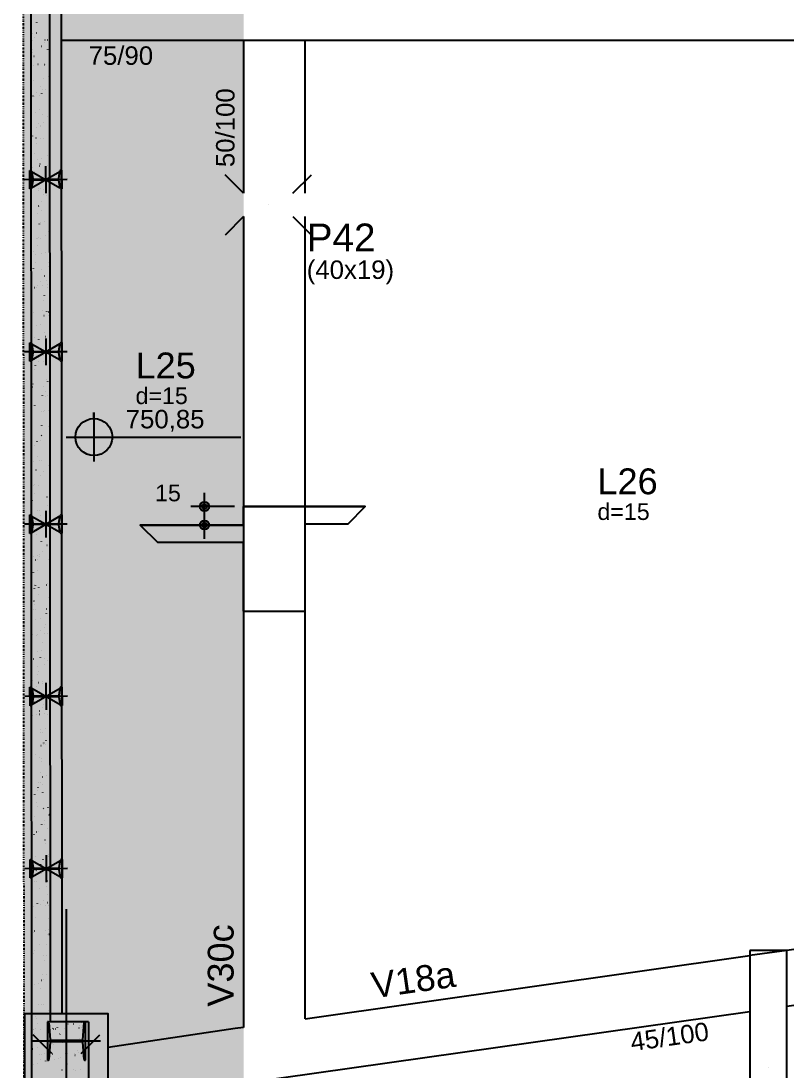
# Model space of a CAD drawing. Header units: millimetres. Extents: x 2609 to 8562, y 1432 to 7136.
# Drawn here: x 3758 to 4381, y 3515 to 4369 of the extents above; entities that cross this region are included whole.
import ezdxf

# ---------------------------------------------------------------- set-up
doc = ezdxf.new("R2010")
doc.units = ezdxf.units.MM
doc.linetypes.add('ESTILO_TQS_0003', pattern=[1.5, 0.5, -0.4, 0.1, -0.5])
for name, color, linetype in [('1', 4, 'Continuous'), ('10', 13, 'Continuous'), ('11', 22, 'Continuous'), ('12', 3, 'Continuous'), ('13', 76, 'Continuous'), ('133', 176, 'Continuous'), ('18', 9, 'Continuous'), ('19', 5, 'Continuous'), ('24', 5, 'ESTILO_TQS_0003'), ('242', 3, 'Continuous'), ('26', 1, 'Continuous'), ('27', 10, 'Continuous'), ('3', 2, 'Continuous'), ('30', 15, 'Continuous'), ('32', 4, 'Continuous'), ('4', 1, 'Continuous'), ('49', 20, 'Continuous'), ('51', 6, 'Continuous'), ('6', 6, 'Continuous'), ('8', 5, 'Continuous'), ('9', 3, 'Continuous')]:
    doc.layers.add(name, color=color, linetype=linetype)
doc.styles.get("Standard").update_dxf_attribs({"font": 'arial.ttf'})

# ---------------------------------------------------------------- blocks, each defined once
blk = doc.blocks.new('_H9EFD498501-009')
for p, q in [((195.736691, 1836.373503), (195.782348, 1836.433004)), ((219.968651, 1836.327518), (220.014308, 1836.387019)), ((224.815845, 1836.551059), (224.889067, 1836.567292)), ((229.749384, 1835.159229), (229.759174, 1835.233588)), ((191.437375, 1831.596335), (191.437375, 1831.596335)), ((191.437375, 1831.596335), (191.437375, 1831.596335)), ((191.437375, 1830.770525), (191.437375, 1830.770525)), ((191.437375, 1830.770525), (191.437375, 1830.770525)), ((191.437375, 1830.770525), (191.437375, 1830.770525)), ((191.437375, 1829.15123), (191.437375, 1829.15123)), ((191.437375, 1829.15123), (191.437375, 1829.15123)), ((191.437375, 1829.15123), (191.437375, 1829.15123)), ((191.992808, 1831.49438), (192.038465, 1831.553881)), ((193.348592, 1828.785962), (193.358381, 1828.86032)), ((198.176792, 1831.890585), (198.251721, 1831.893856)), ((205.491979, 1830.984743), (205.501768, 1831.059101)), ((207.974739, 1832.817476), (208.047961, 1832.833709)), ((208.292155, 1832.332231), (208.367084, 1832.335502)), ((210.165371, 1832.414017), (210.240299, 1832.417289)), ((211.635849, 1833.629124), (211.709071, 1833.645357)), ((213.713627, 1828.175812), (213.759284, 1828.235313)), ((217.532576, 1832.402761), (217.542366, 1832.477119)), ((219.006947, 1832.800049), (219.081876, 1832.80332)), ((229.122311, 1833.241695), (229.197239, 1833.244966)), ((230.995526, 1833.323481), (231.070455, 1833.326753)), ((203.901191, 1818.901509), (203.91098, 1818.975867)), ((207.572746, 1820.17286), (207.618403, 1820.232362)), ((208.330625, 1820.005816), (208.403848, 1820.022049)), ((209.969744, 1823.296689), (210.015401, 1823.35619)), ((216.044578, 1821.100289), (216.054367, 1821.174648)), ((225.537842, 1823.820564), (225.611065, 1823.836797)), ((228.085175, 1822.518307), (228.094965, 1822.592666)), ((229.198953, 1824.632213), (229.272175, 1824.648446)), ((231.690563, 1819.978121), (231.73622, 1820.037623)), ((191.437375, 1816.260673), (191.437375, 1816.260673)), ((191.437375, 1816.260673), (191.437375, 1816.260673)), ((191.437375, 1816.260673), (191.437375, 1816.260673)), ((191.437375, 1814.268831), (191.437375, 1814.268831)), ((191.437375, 1811.492201), (191.437375, 1811.492201)), ((191.437375, 1811.492201), (191.437375, 1811.492201)), ((191.437375, 1811.492201), (191.437375, 1811.492201)), ((191.489519, 1816.272233), (191.562741, 1816.288466)), ((191.684383, 1816.14504), (191.694173, 1816.219398)), ((195.150629, 1817.083881), (195.223851, 1817.100114)), ((197.004339, 1811.735259), (197.079268, 1811.738531)), ((198.877554, 1811.817046), (198.952483, 1811.820317)), ((201.317722, 1812.021155), (201.363379, 1812.080656)), ((207.719131, 1812.203077), (207.79406, 1812.206349)), ((214.45379, 1809.017055), (214.463579, 1809.091413)), ((217.834494, 1812.644724), (217.909423, 1812.647995)), ((219.70771, 1812.72651), (219.782638, 1812.729781)), ((225.549682, 1811.97517), (225.595339, 1812.034671)), ((225.893729, 1811.008905), (225.966951, 1811.025138)), ((226.597177, 1811.215836), (226.606966, 1811.290194)), ((227.94668, 1815.098998), (227.992337, 1815.1585)), ((228.549287, 1813.112542), (228.624215, 1813.115813)), ((191.437375, 1803.370115), (191.437375, 1803.370115)), ((191.437375, 1803.370115), (191.437375, 1803.370115)), ((191.845406, 1803.460573), (191.918628, 1803.476806)), ((195.176841, 1804.018203), (195.222499, 1804.077704)), ((197.57384, 1807.142032), (197.619497, 1807.201533)), ((202.236982, 1806.260587), (202.246771, 1806.334945)), ((209.052623, 1807.275321), (209.125845, 1807.291554)), ((212.713733, 1808.08697), (212.786955, 1808.103203)), ((219.294658, 1803.823464), (219.340315, 1803.882966)), ((191.437375, 1799.144836), (191.437375, 1799.144836)), ((191.437375, 1799.144836), (191.437375, 1799.144836)), ((215.550775, 1798.944341), (215.596433, 1799.003842)), ((225.006389, 1799.132602), (225.016178, 1799.20696)), ((226.615727, 1798.27841), (226.688949, 1798.294643)), ((230.276837, 1799.090059), (230.350059, 1799.106292))]:
    blk.add_line(p, q)
blk = doc.blocks.new('_H9EFD498501-010')
for p, q in [((190.106798, 2651.304413), (190.106798, 2651.304413)), ((190.106798, 2651.304413), (190.106798, 2651.304413)), ((194.8259, 2650.36183), (194.83569, 2650.436188)), ((190.123581, 2640.965104), (190.123581, 2640.965104)), ((190.123581, 2640.965104), (190.123581, 2640.965104)), ((190.123581, 2640.965104), (190.123581, 2640.965104)), ((191.04555, 2641.169499), (191.118772, 2641.185732)), ((193.235112, 2638.278596), (193.244902, 2638.352954)), ((194.70666, 2641.981148), (194.779882, 2641.997381)), ((190.13212, 2635.704734), (190.13212, 2635.704734)), ((190.13212, 2635.704734), (190.13212, 2635.704734)), ((191.401436, 2628.35784), (191.474658, 2628.374073)), ((191.426022, 2635.761227), (191.50095, 2635.764498)), ((198.820882, 2631.035139), (198.866539, 2631.09464)), ((201.21788, 2634.158968), (201.263537, 2634.218469)), ((201.541385, 2636.202873), (201.616314, 2636.206145)), ((203.4146, 2636.284659), (203.489529, 2636.287931)), ((203.787711, 2628.394142), (203.797501, 2628.468501)), ((190.144498, 2628.079183), (190.144498, 2628.079183)), ((190.144498, 2628.079183), (190.144498, 2628.079183)), ((191.570903, 2625.637674), (191.580693, 2625.712032)), ((192.565858, 2622.883433), (192.611515, 2622.942935)), ((190.158025, 2619.745484), (190.158025, 2619.745484)), ((190.164751, 2615.602024), (190.164751, 2615.602024)), ((190.164751, 2615.602024), (190.164751, 2615.602024)), ((190.164751, 2615.602024), (190.164751, 2615.602024)), ((190.165415, 2615.193262), (190.165415, 2615.193262)), ((190.165415, 2615.193262), (190.165415, 2615.193262)), ((190.165415, 2615.193262), (190.165415, 2615.193262)), ((190.165785, 2614.964744), (190.165785, 2614.964744)), ((190.253569, 2615.605902), (190.328497, 2615.609173)), ((192.123434, 2615.627345), (192.196656, 2615.643578)), ((192.126784, 2615.687688), (192.201713, 2615.69096)), ((195.784544, 2616.438993), (195.857766, 2616.455226)), ((200.968361, 2616.07372), (201.04329, 2616.076991)), ((202.123502, 2615.75322), (202.133292, 2615.827579)), ((192.47932, 2602.815685), (192.552542, 2602.831918)), ((200.635504, 2604.450749), (200.645293, 2604.525107)), ((204.401913, 2606.682791), (204.44757, 2606.742292)), ((190.186331, 2602.307342), (190.186331, 2602.307342)), ((190.186331, 2602.307342), (190.186331, 2602.307342)), ((190.197382, 2595.499314), (190.197382, 2595.499314)), ((190.197382, 2595.499314), (190.197382, 2595.499314)), ((190.197382, 2595.499314), (190.197382, 2595.499314)), ((198.14689, 2598.531085), (198.192547, 2598.590587)), ((199.795908, 2595.918395), (199.870837, 2595.921666)), ((201.669123, 2596.000181), (201.744052, 2596.003452)), ((190.207248, 2589.421421), (190.207248, 2589.421421)), ((190.207248, 2589.421421), (190.207248, 2589.421421)), ((190.207248, 2589.421421), (190.207248, 2589.421421)), ((190.209253, 2588.186555), (190.209253, 2588.186555)), ((190.209253, 2588.186555), (190.209253, 2588.186555)), ((192.006009, 2590.528133), (192.051666, 2590.587635)), ((193.201318, 2590.085191), (193.27454, 2590.101424)), ((194.403007, 2593.651962), (194.448664, 2593.711464)), ((196.862428, 2590.896839), (196.93565, 2590.913072)), ((199.044716, 2592.367515), (199.054505, 2592.441873)), ((193.557204, 2577.273531), (193.630427, 2577.289764)), ((197.380507, 2579.726593), (197.390296, 2579.800951)), ((190.228165, 2576.535501), (190.228165, 2576.535501)), ((190.228165, 2576.535501), (190.228165, 2576.535501)), ((190.230014, 2575.396604), (190.230014, 2575.396604)), ((190.381307, 2575.40321), (190.456236, 2575.406481)), ((199.222884, 2575.789241), (199.297813, 2575.792513)), ((199.984038, 2569.299614), (200.029695, 2569.359116)), ((203.727921, 2574.178737), (203.773578, 2574.238239)), ((190.249082, 2563.64958), (190.249082, 2563.64958)), ((190.249082, 2563.64958), (190.249082, 2563.64958)), ((190.249082, 2563.64958), (190.249082, 2563.64958)), ((194.279202, 2564.543036), (194.352424, 2564.559269)), ((195.892508, 2568.424121), (195.902298, 2568.49848)), ((197.58704, 2566.175785), (197.632697, 2566.235287)), ((197.940312, 2565.354685), (198.013534, 2565.370918)), ((190.26048, 2556.627627), (190.26048, 2556.627627)), ((190.262645, 2555.293894), (190.262645, 2555.293894)), ((190.262645, 2555.293894), (190.262645, 2555.293894)), ((190.262645, 2555.293894), (190.262645, 2555.293894)), ((191.332016, 2558.02408), (191.377673, 2558.083581)), ((194.30172, 2556.340887), (194.31151, 2556.415245)), ((194.635089, 2551.731377), (194.708311, 2551.74761)), ((198.050431, 2555.633916), (198.12536, 2555.637187)), ((199.923646, 2555.715702), (199.998575, 2555.718974)), ((190.269999, 2550.76366), (190.269999, 2550.76366)), ((190.269999, 2550.76366), (190.269999, 2550.76366)), ((192.637511, 2543.699965), (192.647301, 2543.774323)), ((190.290916, 2537.877739), (190.290916, 2537.877739)), ((190.290916, 2537.877739), (190.290916, 2537.877739)), ((190.290916, 2537.877739), (190.290916, 2537.877739)), ((190.295277, 2535.191184), (190.295277, 2535.191184)), ((190.295277, 2535.191184), (190.295277, 2535.191184)), ((195.357086, 2539.000882), (195.430308, 2539.017115)), ((197.477407, 2535.504763), (197.552336, 2535.508034)), ((199.018196, 2539.812531), (199.091418, 2539.828764)), ((203.168071, 2541.823437), (203.213728, 2541.882939)), ((190.31016, 2526.02198), (190.31016, 2526.02198)), ((190.31016, 2526.02198), (190.31016, 2526.02198)), ((190.31016, 2526.02198), (190.31016, 2526.02198)), ((191.149513, 2532.397494), (191.159302, 2532.471852)), ((193.169165, 2528.792609), (193.214822, 2528.85211)), ((195.712973, 2526.189223), (195.786195, 2526.205456)), ((196.913048, 2533.671732), (196.958705, 2533.731233)), ((203.19011, 2533.815512), (203.1999, 2533.88987)), ((190.311708, 2525.068698), (190.311708, 2525.068698)), ((190.311708, 2525.068698), (190.311708, 2525.068698)), ((190.311833, 2524.991819), (190.311833, 2524.991819)), ((190.311833, 2524.991819), (190.311833, 2524.991819)), ((190.772167, 2525.66878), (190.817824, 2525.728282)), ((201.702111, 2522.51304), (201.711901, 2522.587399)), ((190.327908, 2515.088474), (190.327908, 2515.088474)), ((190.327908, 2515.088474), (190.327908, 2515.088474)), ((190.327908, 2515.088474), (190.327908, 2515.088474)), ((190.332749, 2512.105898), (190.332749, 2512.105898)), ((190.332749, 2512.105898), (190.332749, 2512.105898)), ((190.332749, 2512.105898), (190.332749, 2512.105898)), ((196.304954, 2515.349437), (196.379883, 2515.352709)), ((196.43497, 2513.458728), (196.508193, 2513.474961)), ((198.178169, 2515.431224), (198.253098, 2515.434495)), ((200.09608, 2514.270377), (200.169303, 2514.28661)), ((200.111324, 2510.429806), (200.121113, 2510.504164)), ((202.494079, 2509.319384), (202.539736, 2509.378885)), ((196.353198, 2501.316432), (196.398855, 2501.375934)), ((196.790857, 2500.647069), (196.864079, 2500.663301)), ((198.750196, 2504.440261), (198.795853, 2504.499762)), ((190.353666, 2499.219978), (190.353666, 2499.219978)), ((190.353666, 2499.219978), (190.353666, 2499.219978)), ((190.360539, 2494.985764), (190.360539, 2494.985764)), ((190.360539, 2494.985764), (190.360539, 2494.985764)), ((190.362935, 2493.50977), (190.362935, 2493.50977)), ((190.362935, 2493.50977), (190.362935, 2493.50977)), ((195.73193, 2495.220284), (195.806858, 2495.223555)), ((198.447115, 2497.788884), (198.456904, 2497.863242)), ((190.374583, 2486.334057), (190.374583, 2486.334057)), ((190.374583, 2486.334057), (190.374583, 2486.334057)), ((190.374583, 2486.334057), (190.374583, 2486.334057)), ((196.959116, 2486.486413), (196.968905, 2486.560771)), ((197.512854, 2487.916574), (197.586077, 2487.932807)), ((201.173964, 2488.728222), (201.247187, 2488.744455)), ((190.393171, 2474.883054), (190.393171, 2474.883054)), ((190.393171, 2474.883054), (190.393171, 2474.883054)), ((190.393171, 2474.883054), (190.393171, 2474.883054)), ((194.559477, 2475.064959), (194.634405, 2475.06823)), ((196.432692, 2475.146745), (196.507621, 2475.150017)), ((197.868741, 2475.104914), (197.941963, 2475.121147)), ((201.934229, 2476.964084), (201.979887, 2477.023586)), ((204.331228, 2480.087913), (204.376885, 2480.147414)), ((190.3955, 2473.448137), (190.3955, 2473.448137)), ((190.3955, 2473.448137), (190.3955, 2473.448137)), ((195.368328, 2474.403178), (195.378117, 2474.477537)), ((195.679206, 2468.812379), (195.724863, 2468.87188)), ((190.414163, 2461.950841), (190.414163, 2461.950841)), ((190.414163, 2461.950841), (190.414163, 2461.950841)), ((190.414163, 2461.950841), (190.414163, 2461.950841)), ((190.416417, 2460.562216), (190.416417, 2460.562216)), ((190.416417, 2460.562216), (190.416417, 2460.562216)), ((190.416417, 2460.562216), (190.416417, 2460.562216)), ((191.935323, 2463.933256), (191.98098, 2463.992757)), ((193.704119, 2461.762256), (193.713909, 2461.836615)), ((198.590739, 2462.37442), (198.663961, 2462.390653)), ((202.251849, 2463.186068), (202.325071, 2463.202301)), ((190.425802, 2454.780344), (190.425802, 2454.780344)), ((190.425802, 2454.780344), (190.425802, 2454.780344)), ((192.21612, 2450.459785), (192.22591, 2450.534143)), ((193.986453, 2454.935805), (194.061381, 2454.939077)), ((198.946625, 2449.56276), (199.019847, 2449.578993)), ((204.101816, 2455.377452), (204.176745, 2455.380723)), ((204.256718, 2451.877803), (204.266507, 2451.952161)), ((190.437334, 2447.676296), (190.437334, 2447.676296)), ((190.437334, 2447.676296), (190.437334, 2447.676296)), ((201.260237, 2444.460031), (201.305894, 2444.519532)), ((202.768719, 2440.575331), (202.778509, 2440.64969)), ((190.454535, 2437.079217), (190.454535, 2437.079217)), ((190.454535, 2437.079217), (190.454535, 2437.079217)), ((190.458251, 2434.790375), (190.458251, 2434.790375)), ((190.458251, 2434.790375), (190.458251, 2434.790375)), ((190.458251, 2434.790375), (190.458251, 2434.790375)), ((190.458434, 2434.677634), (190.458434, 2434.677634)), ((190.458434, 2434.677634), (190.458434, 2434.677634)), ((190.458434, 2434.677634), (190.458434, 2434.677634)), ((190.625332, 2438.376551), (190.635122, 2438.450909)), ((192.814, 2434.78048), (192.888928, 2434.783752)), ((194.687215, 2434.862267), (194.762144, 2434.865538)), ((195.119356, 2436.457079), (195.165013, 2436.51658)), ((197.516354, 2439.580908), (197.562011, 2439.640409)), ((199.668623, 2436.832265), (199.741845, 2436.848498)), ((203.329733, 2437.643914), (203.402955, 2437.660147)), ((203.528792, 2435.248298), (203.603721, 2435.25157)), ((190.46539, 2430.391912), (190.46539, 2430.391912)), ((190.46539, 2430.391912), (190.46539, 2430.391912)), ((200.024509, 2424.020606), (200.097732, 2424.036839)), ((201.177931, 2428.492097), (201.187721, 2428.566456)), ((190.479167, 2421.904455), (190.479167, 2421.904455)), ((190.479167, 2421.904455), (190.479167, 2421.904455)), ((199.513722, 2415.851175), (199.523512, 2415.925534)), ((202.356339, 2415.092973), (202.431268, 2415.096245)), ((203.097386, 2415.22856), (203.143043, 2415.288061)), ((204.229554, 2415.17476), (204.304483, 2415.178031)), ((190.491065, 2414.574924), (190.491065, 2414.574924)), ((190.491065, 2414.574924), (190.491065, 2414.574924)), ((190.500084, 2409.018534), (190.500084, 2409.018534)), ((190.500084, 2409.018534), (190.500084, 2409.018534)), ((190.500084, 2409.018534), (190.500084, 2409.018534)), ((192.240976, 2414.651327), (192.315904, 2414.654598)), ((200.700388, 2412.104731), (200.746045, 2412.164232)), ((200.746507, 2411.290111), (200.819729, 2411.306344)), ((204.407617, 2412.10176), (204.480839, 2412.117993)), ((190.516618, 2398.832984), (190.516618, 2398.832984)), ((190.516618, 2398.832984), (190.516618, 2398.832984)), ((190.516618, 2398.832984), (190.516618, 2398.832984)), ((190.701481, 2399.073902), (190.747138, 2399.133404)), ((194.445364, 2403.953025), (194.491021, 2404.012527)), ((198.025724, 2404.548704), (198.035513, 2404.623062)), ((201.102393, 2398.478452), (201.175616, 2398.494685)), ((190.521001, 2396.132613), (190.521001, 2396.132613)), ((190.521001, 2396.132613), (190.521001, 2396.132613)), ((190.523696, 2394.472214), (190.523696, 2394.472214)), ((190.523696, 2394.472214), (190.523696, 2394.472214)), ((190.523696, 2394.472214), (190.523696, 2394.472214)), ((191.068523, 2394.496002), (191.143451, 2394.499273)), ((192.941738, 2394.577788), (193.016667, 2394.58106)), ((196.434936, 2392.46547), (196.444725, 2392.539828)), ((201.783315, 2394.96382), (201.858244, 2394.967091)), ((190.541918, 2383.246693), (190.541918, 2383.246693)), ((190.541918, 2383.246693), (190.541918, 2383.246693)), ((190.541918, 2383.246693), (190.541918, 2383.246693)), ((201.824391, 2385.747957), (201.897613, 2385.76419)), ((190.556328, 2374.369504), (190.570427, 2374.37012)), ((190.556328, 2374.369504), (190.556328, 2374.369504)), ((190.556328, 2374.369504), (190.556328, 2374.369504)), ((194.770727, 2379.824548), (194.780516, 2379.898906)), ((196.282512, 2374.721554), (196.328169, 2374.781056)), ((200.026395, 2379.600677), (200.072052, 2379.660179)), ((200.610862, 2374.808495), (200.685791, 2374.811766)), ((202.180278, 2372.936297), (202.2535, 2372.95253)), ((202.484077, 2374.890281), (202.559006, 2374.893553)), ((190.562835, 2370.360772), (190.562835, 2370.360772)), ((190.562835, 2370.360772), (190.562835, 2370.360772)), ((190.567845, 2367.274055), (190.567845, 2367.274055)), ((190.567845, 2367.274055), (190.567845, 2367.274055)), ((193.282728, 2368.522076), (193.292518, 2368.596435)), ((193.885514, 2371.597725), (193.931171, 2371.657227)), ((190.583752, 2357.474852), (190.583752, 2357.474852)), ((190.583752, 2357.474852), (190.583752, 2357.474852)), ((190.583752, 2357.474852), (190.583752, 2357.474852)), ((191.69194, 2356.438842), (191.70173, 2356.5132)), ((202.902275, 2360.205803), (202.975497, 2360.222036)), ((203.835327, 2358.637623), (203.845117, 2358.711981)), ((190.588959, 2354.266794), (190.588959, 2354.266794)), ((190.59891, 2348.136453), (190.59891, 2348.136453)), ((190.59891, 2348.136453), (190.59891, 2348.136453)), ((191.196261, 2354.29331), (191.27119, 2354.296581)), ((199.466546, 2347.245377), (199.512203, 2347.304879)), ((200.037838, 2354.679341), (200.112767, 2354.682613)), ((201.863544, 2350.369206), (201.909201, 2350.428708)), ((203.258162, 2347.394143), (203.331384, 2347.410376)), ((190.604669, 2344.588931), (190.604669, 2344.588931)), ((190.604669, 2344.588931), (190.604669, 2344.588931)), ((193.211522, 2339.093672), (193.257179, 2339.153173)), ((202.244539, 2346.554388), (202.254329, 2346.628747)), ((190.619073, 2335.715127), (190.619073, 2335.715127)), ((190.621591, 2334.164084), (190.621591, 2334.164084)), ((190.621591, 2334.164084), (190.621591, 2334.164084)), ((190.621591, 2334.164084), (190.621591, 2334.164084)), ((190.625585, 2331.703011), (190.625585, 2331.703011)), ((190.625585, 2331.703011), (190.625585, 2331.703011)), ((190.625585, 2331.703011), (190.625585, 2331.703011)), ((198.865385, 2334.524016), (198.940314, 2334.527288)), ((200.58033, 2333.913467), (200.59012, 2333.987825)), ((200.7386, 2334.605803), (200.813529, 2334.609074)), ((203.980159, 2334.663649), (204.053382, 2334.679882)), ((199.092332, 2322.610995), (199.102121, 2322.685353)), ((204.336046, 2321.851989), (204.409268, 2321.868222)), ((205.047577, 2322.893029), (205.070933, 2322.923468)), ((190.646502, 2318.81709), (190.646502, 2318.81709)), ((190.654222, 2314.061374), (190.654222, 2314.061374)), ((190.654222, 2314.061374), (190.654222, 2314.061374)), ((191.15605, 2318.930054), (191.229272, 2318.946287)), ((198.292361, 2314.394863), (198.36729, 2314.398134)), ((198.792553, 2314.741324), (198.83821, 2314.800825)), ((190.667419, 2305.93117), (190.667419, 2305.93117)), ((190.667419, 2305.93117), (190.667419, 2305.93117)), ((190.667419, 2305.93117), (190.667419, 2305.93117)), ((190.6703, 2304.156198), (190.6703, 2304.156198)), ((190.6703, 2304.156198), (190.6703, 2304.156198)), ((192.651672, 2306.738372), (192.697329, 2306.797874)), ((195.04867, 2309.862201), (195.094328, 2309.921702)), ((197.501544, 2310.527761), (197.511333, 2310.602119)), ((205.058044, 2309.121494), (205.089658, 2309.128503)), ((195.837335, 2297.886839), (195.847124, 2297.961197)), ((190.686853, 2293.958664), (190.686853, 2293.958664)), ((190.686853, 2293.958664), (190.686853, 2293.958664)), ((190.686853, 2293.958664), (190.686853, 2293.958664)), ((190.688336, 2293.045249), (190.688336, 2293.045249)), ((192.233934, 2293.3879), (192.307156, 2293.404133)), ((197.119908, 2294.239538), (197.194837, 2294.242809)), ((198.993123, 2294.321324), (199.068052, 2294.324595)), ((204.373585, 2290.388976), (204.419242, 2290.448477)), ((190.709253, 2280.159329), (190.709253, 2280.159329)), ((190.709253, 2280.159329), (190.709253, 2280.159329)), ((190.709253, 2280.159329), (190.709253, 2280.159329)), ((194.349336, 2286.584367), (194.359126, 2286.658726)), ((198.232704, 2282.386024), (198.278361, 2282.445526)), ((200.629702, 2285.509853), (200.675359, 2285.569354)), ((190.719485, 2273.855954), (190.719485, 2273.855954)), ((190.719485, 2273.855954), (190.719485, 2273.855954)), ((190.721528, 2272.597269), (190.721528, 2272.597269)), ((191.97768, 2274.234319), (192.023337, 2274.29382)), ((192.758548, 2274.501133), (192.768338, 2274.575492)), ((196.546884, 2274.110384), (196.621813, 2274.113656)), ((204.901935, 2276.699914), (204.911725, 2276.774272)), ((190.73017, 2267.273408), (190.73017, 2267.273408)), ((191.094339, 2261.860211), (191.104129, 2261.93457)), ((193.311818, 2267.845746), (193.38504, 2267.861979)), ((203.311147, 2264.61668), (203.320937, 2264.691038)), ((190.743285, 2259.193689), (190.743285, 2259.193689)), ((190.751087, 2254.387488), (190.751087, 2254.387488)), ((190.751087, 2254.387488), (190.751087, 2254.387488)), ((190.751087, 2254.387488), (190.751087, 2254.387488)), ((190.752116, 2253.753244), (190.752116, 2253.753244)), ((190.752116, 2253.753244), (190.752116, 2253.753244)), ((190.752116, 2253.753244), (190.752116, 2253.753244)), ((195.374431, 2253.955059), (195.44936, 2253.958331)), ((197.247646, 2254.036845), (197.322575, 2254.040117)), ((203.813735, 2258.033676), (203.859392, 2258.093178)), ((193.814828, 2245.002848), (193.860486, 2245.062349)), ((197.558711, 2249.881971), (197.604368, 2249.941472)), ((201.646938, 2251.975758), (201.656728, 2252.050116)), ((190.772003, 2241.501567), (190.801815, 2241.508176)), ((190.772755, 2241.038341), (190.772755, 2241.038341)), ((190.772755, 2241.038341), (190.772755, 2241.038341)), ((191.41783, 2241.879019), (191.463487, 2241.93852)), ((194.389702, 2242.303592), (194.462925, 2242.319825)), ((200.15894, 2240.673286), (200.168729, 2240.747645)), ((190.784748, 2233.650535), (190.784748, 2233.650535)), ((190.784748, 2233.650535), (190.784748, 2233.650535)), ((190.79292, 2228.615647), (190.79292, 2228.615647)), ((190.79292, 2228.615647), (190.79292, 2228.615647)), ((191.084479, 2228.680284), (191.157701, 2228.696516)), ((194.801407, 2233.825906), (194.876335, 2233.829177)), ((198.568152, 2228.590052), (198.577941, 2228.66441)), ((204.91677, 2234.267552), (204.991699, 2234.270823)), ((199.39586, 2220.6505), (199.441517, 2220.710001)), ((203.139743, 2225.529623), (203.1854, 2225.589124)), ((190.813837, 2215.729726), (190.813837, 2215.729726)), ((190.813837, 2215.729726), (190.813837, 2215.729726)), ((190.813837, 2215.729726), (190.813837, 2215.729726)), ((190.817379, 2213.547825), (190.817379, 2213.547825)), ((190.817379, 2213.547825), (190.817379, 2213.547825)), ((190.817379, 2213.547825), (190.817379, 2213.547825)), ((191.806476, 2215.949789), (191.879699, 2215.966022)), ((193.628954, 2213.670581), (193.703882, 2213.673852)), ((195.467586, 2216.761437), (195.540809, 2216.77767)), ((195.502169, 2213.752367), (195.577098, 2213.755638)), ((196.903943, 2215.94913), (196.913732, 2216.023488)), ((196.998862, 2217.526671), (197.044519, 2217.586172)), ((204.343746, 2214.138398), (204.418675, 2214.14167)), ((190.823983, 2209.479412), (190.823983, 2209.479412)), ((190.823983, 2209.479412), (190.823983, 2209.479412)), ((190.834754, 2202.843805), (190.834754, 2202.843805)), ((190.834754, 2202.843805), (190.834754, 2202.843805)), ((192.162363, 2203.138129), (192.235585, 2203.154362)), ((195.415944, 2204.646659), (195.425734, 2204.721017)), ((190.85001, 2193.445115), (190.85001, 2193.445115)), ((190.85001, 2193.445115), (190.85001, 2193.445115)), ((193.05593, 2193.541427), (193.130858, 2193.544699)), ((202.579893, 2193.174323), (202.62555, 2193.233824)), ((203.171293, 2193.983073), (203.246222, 2193.986345)), ((204.976891, 2196.298152), (205.022548, 2196.357653)), ((205.044508, 2194.06486), (205.119437, 2194.068131)), ((190.855671, 2189.957885), (190.855671, 2189.957885)), ((190.855671, 2189.957885), (190.855671, 2189.957885)), ((190.855671, 2189.957885), (190.855671, 2189.957885)), ((192.884361, 2190.407635), (192.957583, 2190.423868)), ((193.825156, 2192.563424), (193.834946, 2192.637783)), ((196.324869, 2185.022617), (196.370526, 2185.082119)), ((196.545471, 2191.219283), (196.618693, 2191.235516)), ((190.87521, 2177.920483), (190.87521, 2177.920483)), ((190.87521, 2177.920483), (190.87521, 2177.920483)), ((190.87521, 2177.920483), (190.87521, 2177.920483)), ((190.876588, 2177.071964), (190.876588, 2177.071964)), ((190.876588, 2177.071964), (190.876588, 2177.071964)), ((192.160947, 2179.922502), (192.170737, 2179.996861)), ((192.580987, 2180.143494), (192.626644, 2180.202996)), ((193.240247, 2177.595975), (193.313469, 2177.612208)), ((204.377755, 2182.678971), (204.387544, 2182.753329)), ((190.882642, 2173.342405), (190.882642, 2173.342405)), ((190.882642, 2173.342405), (190.882642, 2173.342405)), ((190.882642, 2173.342405), (190.882642, 2173.342405)), ((190.88766, 2170.250926), (190.88766, 2170.250926)), ((191.883477, 2173.386102), (191.958405, 2173.389373)), ((193.756692, 2173.467888), (193.831621, 2173.47116)), ((202.598269, 2173.85392), (202.673198, 2173.857191)), ((202.713546, 2170.038049), (202.723335, 2170.112407)), ((190.897505, 2164.186044), (190.897505, 2164.186044)), ((190.897505, 2164.186044), (190.897505, 2164.186044)), ((190.897505, 2164.186044), (190.897505, 2164.186044)), ((193.962245, 2164.86548), (194.035467, 2164.881713)), ((197.623355, 2165.677129), (197.696577, 2165.693362)), ((201.905901, 2160.670269), (201.951558, 2160.729771)), ((190.915273, 2153.239695), (190.915273, 2153.239695)), ((190.915273, 2153.239695), (190.915273, 2153.239695)), ((190.918421, 2151.300123), (190.918421, 2151.300123)), ((190.918421, 2151.300123), (190.918421, 2151.300123)), ((191.310453, 2153.256949), (191.385381, 2153.26022)), ((194.318131, 2152.053821), (194.391354, 2152.070054)), ((195.76502, 2152.667317), (195.810677, 2152.726819)), ((198.162018, 2155.791146), (198.207675, 2155.850648)), ((201.225547, 2158.735578), (201.235337, 2158.809936)), ((201.425816, 2153.698595), (201.500745, 2153.701866)), ((203.299031, 2153.780381), (203.37396, 2153.783653)), ((190.926438, 2146.361555), (190.926438, 2146.361555)), ((190.926438, 2146.361555), (190.926438, 2146.361555)), ((199.634759, 2146.652343), (199.644549, 2146.726702)), ((190.939338, 2138.414203), (190.939338, 2138.414203)), ((190.939338, 2138.414203), (190.939338, 2138.414203)), ((190.939338, 2138.414203), (190.939338, 2138.414203)), ((195.040129, 2139.323326), (195.113351, 2139.339559)), ((197.97055, 2134.011421), (197.98034, 2134.08578)), ((198.701239, 2140.134975), (198.774461, 2140.151208)), ((200.852792, 2133.569441), (200.927721, 2133.572713)), ((190.947904, 2133.136985), (190.947904, 2133.136985)), ((190.960255, 2125.528282), (190.960255, 2125.528282)), ((190.960255, 2125.528282), (190.960255, 2125.528282)), ((192.011215, 2133.18341), (192.086144, 2133.186681)), ((195.396016, 2126.511667), (195.469238, 2126.5279)), ((201.346051, 2128.314969), (201.391708, 2128.374471)), ((203.743049, 2131.438798), (203.788706, 2131.4983)), ((195.091027, 2120.163264), (195.136685, 2120.222765)), ((196.482552, 2122.70895), (196.492341, 2122.783308)), ((190.977665, 2114.802626), (190.977665, 2114.802626)), ((190.977665, 2114.802626), (190.977665, 2114.802626)), ((190.977665, 2114.802626), (190.977665, 2114.802626)), ((190.980536, 2113.034275), (190.980536, 2113.034275)), ((190.980536, 2113.034275), (190.980536, 2113.034275)), ((190.980536, 2113.034275), (190.980536, 2113.034275)), ((190.981172, 2112.642362), (190.981172, 2112.642362)), ((190.981172, 2112.642362), (190.981172, 2112.642362)), ((190.981172, 2112.642362), (190.981172, 2112.642362)), ((191.347145, 2115.284141), (191.392802, 2115.343642)), ((194.891764, 2110.625716), (194.901553, 2110.700074)), ((196.118013, 2113.781172), (196.191235, 2113.797405)), ((199.680339, 2113.414116), (199.755268, 2113.417388)), ((199.779123, 2114.592821), (199.852345, 2114.609054)), ((201.553554, 2113.495903), (201.628483, 2113.499174)), ((191.002089, 2099.756441), (191.002089, 2099.756441)), ((191.002089, 2099.756441), (191.002089, 2099.756441)), ((196.4739, 2100.969512), (196.547122, 2100.985745)), ((191.013167, 2092.931565), (191.013167, 2092.931565)), ((191.013167, 2092.931565), (191.013167, 2092.931565)), ((193.227555, 2097.984794), (193.237344, 2098.059152)), ((196.928176, 2090.931793), (196.973833, 2090.991294)), ((199.107315, 2093.284963), (199.182244, 2093.288234)), ((200.672059, 2095.810916), (200.717716, 2095.870417)), ((191.023006, 2086.870521), (191.023006, 2086.870521)), ((191.023006, 2086.870521), (191.023006, 2086.870521)), ((191.023006, 2086.870521), (191.023006, 2086.870521)), ((191.028893, 2083.243698), (191.028893, 2083.243698)), ((191.028893, 2083.243698), (191.028893, 2083.243698)), ((191.739556, 2086.682322), (191.749346, 2086.756681)), ((194.531178, 2087.807964), (194.576835, 2087.867466)), ((197.195897, 2088.239018), (197.269119, 2088.255251)), ((200.857007, 2089.050666), (200.930229, 2089.066899)), ((203.780154, 2088.10034), (203.789943, 2088.174699)), ((191.032035, 2081.308162), (191.032035, 2081.308162)), ((191.032035, 2081.308162), (191.032035, 2081.308162)), ((191.032035, 2081.308162), (191.032035, 2081.308162)), ((191.043923, 2073.9846), (191.043923, 2073.9846)), ((191.043923, 2073.9846), (191.043923, 2073.9846)), ((197.551784, 2075.427358), (197.625006, 2075.443591)), ((202.292155, 2076.797869), (202.301945, 2076.872227)), ((191.045799, 2072.828855), (191.045799, 2072.828855)), ((191.045799, 2072.828855), (191.045799, 2072.828855)), ((191.045799, 2072.828855), (191.045799, 2072.828855)), ((197.934862, 2073.129638), (198.009791, 2073.132909)), ((199.808077, 2073.211424), (199.883006, 2073.214696)), ((202.509207, 2066.579445), (202.554864, 2066.638946)), ((191.064839, 2061.09868), (191.064839, 2061.09868)), ((191.064839, 2061.09868), (191.064839, 2061.09868)), ((191.064839, 2061.09868), (191.064839, 2061.09868)), ((198.273781, 2062.696864), (198.347004, 2062.713097)), ((200.112209, 2063.455616), (200.157866, 2063.515118)), ((200.701367, 2064.714635), (200.711157, 2064.788993)), ((201.934891, 2063.508512), (202.008114, 2063.524745)), ((191.07843, 2052.726145), (191.07843, 2052.726145)), ((191.07843, 2052.726145), (191.07843, 2052.726145)), ((191.08012, 2051.684769), (191.08012, 2051.684769)), ((191.085756, 2048.212759), (191.085756, 2048.212759)), ((191.085756, 2048.212759), (191.085756, 2048.212759)), ((193.857185, 2055.303911), (193.902843, 2055.363412)), ((197.361838, 2053.000484), (197.436767, 2053.003756)), ((198.629668, 2049.885204), (198.70289, 2049.901437)), ((199.037158, 2052.073713), (199.046948, 2052.148071)), ((197.54916, 2040.771241), (197.558949, 2040.8456)), ((191.106673, 2035.326839), (191.106673, 2035.326839)), ((191.106673, 2035.326839), (191.106673, 2035.326839)), ((191.106673, 2035.326839), (191.106673, 2035.326839)), ((191.111061, 2032.623435), (191.111061, 2032.623435)), ((191.111061, 2032.623435), (191.111061, 2032.623435)), ((191.111061, 2032.623435), (191.111061, 2032.623435)), ((196.189385, 2032.845159), (196.264314, 2032.848431)), ((198.0626, 2032.926946), (198.137529, 2032.930217)), ((199.351666, 2037.154709), (199.424888, 2037.170942)), ((199.438217, 2030.951563), (199.483874, 2031.011064)), ((203.012776, 2037.966358), (203.085998, 2037.982591)), ((191.12759, 2022.440918), (191.12759, 2022.440918)), ((191.12759, 2022.440918), (191.12759, 2022.440918)), ((193.297336, 2022.948611), (193.342993, 2023.008112)), ((195.694334, 2026.07244), (195.739991, 2026.131941)), ((195.958372, 2028.688007), (195.968161, 2028.762365)), ((199.707552, 2024.34305), (199.780774, 2024.359283)), ((191.131348, 2020.12584), (191.131348, 2020.12584)), ((191.131348, 2020.12584), (191.131348, 2020.12584)), ((194.294163, 2016.047085), (194.303952, 2016.121443)), ((191.143693, 2012.520725), (191.143693, 2012.520725)), ((191.143693, 2012.520725), (191.143693, 2012.520725)), ((191.148507, 2009.554998), (191.148507, 2009.554998)), ((191.148507, 2009.554998), (191.148507, 2009.554998)), ((191.148507, 2009.554998), (191.148507, 2009.554998)), ((195.616361, 2012.716006), (195.69129, 2012.719277)), ((200.42955, 2011.612555), (200.502772, 2011.628788)), ((204.09066, 2012.424204), (204.163882, 2012.440437)), ((204.846762, 2006.162632), (204.856551, 2006.23699)), ((205.019248, 2006.599215), (205.064905, 2006.658716)), ((192.806164, 2004.744614), (192.815954, 2004.818972)), ((198.878367, 1998.596263), (198.924024, 1998.655764)), ((200.785436, 1998.800896), (200.858658, 1998.817129)), ((201.275365, 2001.720092), (201.321022, 2001.779593)), ((191.169424, 1996.669077), (191.169424, 1996.669077)), ((191.169424, 1996.669077), (191.169424, 1996.669077)), ((191.176324, 1992.418015), (191.176324, 1992.418015)), ((191.176324, 1992.418015), (191.176324, 1992.418015)), ((191.176324, 1992.418015), (191.176324, 1992.418015)), ((191.17641, 1992.365398), (191.17641, 1992.365398)), ((191.17641, 1992.365398), (191.17641, 1992.365398)), ((191.182575, 1988.566912), (191.182575, 1988.566912)), ((191.215376, 1992.661379), (191.225166, 1992.735738)), ((192.623344, 1990.444557), (192.669001, 1990.504059)), ((194.443908, 1992.560681), (194.518837, 1992.563952)), ((196.317123, 1992.642467), (196.392052, 1992.645739)), ((203.358763, 1994.86016), (203.368553, 1994.934519)), ((205.1587, 1993.028499), (205.233629, 1993.03177)), ((191.190341, 1983.783156), (191.190341, 1983.783156)), ((191.190341, 1983.783156), (191.190341, 1983.783156)), ((191.190341, 1983.783156), (191.190341, 1983.783156)), ((201.507434, 1986.070401), (201.580656, 1986.086634)), ((201.767975, 1982.776926), (201.777765, 1982.851284)), ((205.168544, 1986.882049), (205.241766, 1986.898282)), ((191.208956, 1972.315305), (191.208956, 1972.315305)), ((191.208956, 1972.315305), (191.208956, 1972.315305)), ((193.870884, 1972.431527), (193.945812, 1972.434799)), ((201.86332, 1973.258741), (201.936543, 1973.274974)), ((203.986247, 1972.873174), (204.061176, 1972.876445)), ((204.459399, 1974.243915), (204.505056, 1974.303416)), ((191.211258, 1970.897236), (191.211258, 1970.897236)), ((191.211258, 1970.897236), (191.211258, 1970.897236)), ((198.204375, 1966.092209), (198.250032, 1966.151711)), ((200.103766, 1970.136004), (200.113556, 1970.210362)), ((191.232174, 1958.011315), (191.232174, 1958.011315)), ((191.232174, 1958.011315), (191.232174, 1958.011315)), ((191.232174, 1958.011315), (191.232174, 1958.011315)), ((191.233803, 1957.007983), (191.233803, 1957.007983)), ((191.233803, 1957.007983), (191.233803, 1957.007983)), ((192.063494, 1958.089257), (192.109151, 1958.148759)), ((194.460492, 1961.213086), (194.506149, 1961.272588)), ((198.615768, 1958.833533), (198.625557, 1958.907891)), ((202.585318, 1960.528247), (202.65854, 1960.54448)), ((191.241587, 1952.212595), (191.241587, 1952.212595)), ((191.241587, 1952.212595), (191.241587, 1952.212595)), ((191.241587, 1952.212595), (191.241587, 1952.212595)), ((192.698431, 1952.276202), (192.773359, 1952.279474)), ((194.571646, 1952.357989), (194.646575, 1952.36126)), ((197.02498, 1946.750298), (197.034769, 1946.824657)), ((202.941205, 1947.716587), (203.014427, 1947.73282)), ((203.413223, 1952.74402), (203.488152, 1952.747292)), ((191.253091, 1945.125395), (191.253091, 1945.125395)), ((191.253091, 1945.125395), (191.253091, 1945.125395)), ((203.785406, 1941.739861), (203.831063, 1941.799363)), ((191.274008, 1932.239474), (191.274008, 1932.239474)), ((191.274008, 1932.239474), (191.274008, 1932.239474)), ((191.274008, 1932.239474), (191.274008, 1932.239474)), ((191.274218, 1932.109885), (191.274218, 1932.109885)), ((191.274218, 1932.109885), (191.274218, 1932.109885)), ((192.125407, 1932.147049), (192.200335, 1932.15032)), ((195.360771, 1934.109376), (195.37056, 1934.183735)), ((197.644525, 1933.736909), (197.690182, 1933.796411)), ((200.041523, 1936.860738), (200.087181, 1936.92024)), ((202.24077, 1932.588695), (202.315699, 1932.591966)), ((203.663202, 1934.986093), (203.736424, 1935.002325)), ((204.113985, 1932.670481), (204.188914, 1932.673753)), ((191.285031, 1925.449055), (191.285031, 1925.449055)), ((191.389502, 1925.585204), (191.435159, 1925.644705)), ((193.872772, 1922.806905), (193.882562, 1922.881263)), ((204.019089, 1922.174433), (204.092311, 1922.190666)), ((191.294925, 1919.353554), (191.294925, 1919.353554)), ((191.294925, 1919.353554), (191.294925, 1919.353554)), ((191.30685, 1912.007175), (191.30685, 1912.007175)), ((192.826169, 1912.07351), (192.901098, 1912.076781)), ((201.667746, 1912.459542), (201.742675, 1912.462813)), ((204.425371, 1912.922451), (204.43516, 1912.99681)), ((205.622555, 1912.50839), (205.628015, 1912.515506)), ((191.315842, 1906.467633), (191.315842, 1906.467633)), ((191.315842, 1906.467633), (191.315842, 1906.467633)), ((191.315842, 1906.467633), (191.315842, 1906.467633)), ((191.320785, 1903.422635), (191.320785, 1903.422635)), ((191.320785, 1903.422635), (191.320785, 1903.422635)), ((192.281984, 1910.723671), (192.291774, 1910.798029)), ((203.225557, 1909.384561), (203.271214, 1909.444063)), ((204.741086, 1909.443938), (204.814309, 1909.460171)), ((193.22665, 1896.353733), (193.272307, 1896.413234)), ((196.970533, 1901.232856), (197.01619, 1901.292357)), ((202.834583, 1900.839217), (202.844372, 1900.913576)), ((205.096973, 1896.632279), (205.170195, 1896.648512)), ((191.336258, 1893.890126), (191.336258, 1893.890126)), ((191.336258, 1893.890126), (191.336258, 1893.890126)), ((191.336258, 1893.890126), (191.336258, 1893.890126)), ((191.336759, 1893.581713), (191.336759, 1893.581713)), ((191.339481, 1891.904465), (191.339481, 1891.904465)), ((191.339481, 1891.904465), (191.339481, 1891.904465)), ((191.339481, 1891.904465), (191.339481, 1891.904465)), ((191.916977, 1893.710344), (191.990199, 1893.726577)), ((200.495293, 1892.304217), (200.570222, 1892.307488)), ((201.170374, 1888.198295), (201.180164, 1888.272654)), ((202.368508, 1892.386003), (202.443437, 1892.389274)), ((191.357676, 1880.695792), (191.357676, 1880.695792)), ((191.357676, 1880.695792), (191.357676, 1880.695792)), ((191.357676, 1880.695792), (191.357676, 1880.695792)), ((191.372113, 1871.801755), (191.372113, 1871.801755)), ((191.372113, 1871.801755), (191.372113, 1871.801755)), ((196.410683, 1868.877556), (196.45634, 1868.937058)), ((198.807681, 1872.001385), (198.853339, 1872.060886)), ((199.682375, 1876.895824), (199.692165, 1876.970182)), ((199.922269, 1872.175063), (199.997198, 1872.178335)), ((202.551564, 1876.880508), (202.597221, 1876.940009)), ((191.378592, 1867.809872), (191.378592, 1867.809872)), ((191.387486, 1862.331197), (191.387486, 1862.331197)), ((191.387486, 1862.331197), (191.387486, 1862.331197)), ((192.994861, 1868.16819), (193.068083, 1868.184423)), ((198.091588, 1864.81259), (198.101377, 1864.886948)), ((191.399509, 1854.923951), (191.399509, 1854.923951)), ((191.399509, 1854.923951), (191.399509, 1854.923951)), ((191.399509, 1854.923951), (191.399509, 1854.923951)), ((196.427379, 1852.171668), (196.437168, 1852.246026)), ((198.749816, 1852.019738), (198.824745, 1852.023009)), ((200.623031, 1852.101524), (200.69796, 1852.104796)), ((191.404744, 1851.699045), (191.404744, 1851.699045)), ((191.404744, 1851.699045), (191.404744, 1851.699045)), ((191.404744, 1851.699045), (191.404744, 1851.699045)), ((201.991715, 1844.525208), (202.037372, 1844.58471)), ((204.388713, 1847.649037), (204.43437, 1847.708538)), ((191.420426, 1842.038031), (191.420426, 1842.038031)), ((194.072745, 1842.626036), (194.145967, 1842.642269)), ((194.93938, 1840.869196), (194.949169, 1840.943555)), ((195.736691, 1836.373503), (195.782348, 1836.433004)), ((192.404639, 1832.031088), (192.404639, 1832.031088)), ((193.862062, 1832.68615), (193.862062, 1832.68615)), ((193.862062, 1832.68615), (193.862062, 1832.68615)), ((193.862062, 1832.68615), (193.862062, 1832.68615))]:
    blk.add_line(p, q)

msp = doc.modelspace()

# ---------------------------------------------------------------- linework, layer by layer
for p, q in [((3817.46, 4045.7), (3817.46, 4050.7)), ((3817.46, 4050.7), (3817.46, 4010.7)), ((3794.96, 4030.7), (3936.87, 4030.7))]:
    msp.add_line(p, q)
msp.add_circle((3817.46, 4030.7), 15)
at = {"layer": '1'}
for p, q in [((3791.69, 3561.81), (3790.98, 4797.31)), ((3989.18, 3557.98), (3989.18, 4209.81)), ((5094.18, 3669.11), (4380.68, 3568)), ((4481.18, 3627.69), (4380.68, 3613.45)), ((3989.18, 3557.98), (4350.68, 3609.2)), ((3939.18, 3505.44), (4350.68, 3563.75))]:
    msp.add_line(p, q, dxfattribs=at)
for points in [[(3791.24, 4353.31), (3939.18, 4353.31)], [(3939.18, 4353.31), (4506.68, 4353.31)], [(3939.18, 4353.31), (3939.18, 4228.81)], [(3989.18, 4228.81), (3989.18, 4353.31)], [(3939.18, 4209.81), (3939.18, 3550.89)], [(3932.35, 3549.93), (3829.18, 3534.6)], [(3939.18, 3550.89), (3932.35, 3549.93)]]:
    msp.add_lwpolyline(points, dxfattribs=at)
at = {"layer": '133'}
for points in [[(3792.68, 2150.04), (3939.18, 6260.4), (3758.22, 6260.4)], [(3792.68, 2150.04), (3758.22, 6260.4), (3762.62, 2137.63)], [(3792.68, 2150.04), (3939.18, 2101.73), (3939.18, 6260.4)]]:
    msp.add_solid(points, dxfattribs=at)
at = {"layer": '18'}
for p, q in [((3939.18, 3959.17), (3939.18, 3974.17)), ((3939.18, 3974.17), (4037.99, 3974.17)), ((3989.18, 3960.17), (4023.99, 3960.17)), ((3989.18, 3889.17), (3989.18, 3960.17)), ((3855.19, 3959.17), (3939.18, 3959.17)), ((3869.19, 3945.17), (3939.18, 3945.17)), ((3939.18, 3889.17), (3939.18, 3945.17)), ((3939.18, 3889.17), (3989.18, 3889.17))]:
    msp.add_line(p, q, dxfattribs=at)
at = {"layer": '24'}
msp.add_line((3761.62, 2137.63), (3759.31, 5798.31), dxfattribs=at)
at = {"layer": '242'}
for p, q in [((3959.18, 4219.31), (3959.18, 4219.31)), ((4365.74, 3518.4), (4365.74, 3518.4))]:
    msp.add_line(p, q, dxfattribs=at)
at = {"layer": '26', "color": 3, "linetype": 'Continuous'}
for p, q in [((3907.37, 3947.92), (3907.37, 3985.42)), ((3931.68, 3974.17), (3896.12, 3974.17)), ((3939.18, 3974.17), (3939.18, 3974.17)), ((3931.68, 3959.17), (3896.12, 3959.17)), ((3939.18, 3959.17), (3939.18, 3959.17))]:
    msp.add_line(p, q, dxfattribs=at)
for centre, radius in [((3907.37, 3974.17), 3.75), ((3907.37, 3974.17), 1.87), ((3907.37, 3959.17), 3.75), ((3907.37, 3959.17), 1.87)]:
    msp.add_circle(centre, radius, dxfattribs=at)
at = {"layer": '27'}
for points in [[(3817.46, 4030.7), (3813.04, 4045.04), (3811.94, 4044.65)], [(3817.46, 4030.7), (3814.41, 4045.39), (3813.04, 4045.04)], [(3817.46, 4030.7), (3815.6, 4045.59), (3814.41, 4045.39)], [(3817.46, 4030.7), (3817.46, 4045.7), (3815.6, 4045.59)], [(3817.46, 4030.7), (3804.03, 4037.39), (3803.42, 4035.98)], [(3817.46, 4030.7), (3804.6, 4038.44), (3804.03, 4037.39)], [(3817.46, 4030.7), (3805.25, 4039.41), (3804.6, 4038.44)], [(3817.46, 4030.7), (3806.44, 4040.88), (3805.25, 4039.41)], [(3817.46, 4030.7), (3807.26, 4041.7), (3806.44, 4040.88)], [(3817.46, 4030.7), (3807.82, 4042.2), (3807.26, 4041.7)], [(3817.46, 4030.7), (3808.5, 4042.74), (3807.82, 4042.2)], [(3817.46, 4030.7), (3809.09, 4043.16), (3808.5, 4042.74)], [(3817.46, 4030.7), (3809.87, 4043.64), (3809.09, 4043.16)], [(3817.46, 4030.7), (3810.55, 4044.02), (3809.87, 4043.64)], [(3817.46, 4030.7), (3811.45, 4044.45), (3810.55, 4044.02)], [(3817.46, 4030.7), (3811.94, 4044.65), (3811.45, 4044.45)], [(3817.46, 4030.7), (3802.49, 4031.64), (3802.46, 4030.7)], [(3817.46, 4030.7), (3802.46, 4030.7), (3817.46, 4030.7)], [(3817.46, 4030.7), (3802.63, 4032.94), (3802.49, 4031.73)], [(3817.46, 4030.7), (3802.49, 4031.73), (3802.49, 4031.64)], [(3817.46, 4030.7), (3802.76, 4033.68), (3802.63, 4032.94)], [(3817.46, 4030.7), (3802.98, 4034.62), (3802.76, 4033.68)], [(3817.46, 4030.7), (3803.42, 4035.98), (3802.98, 4034.62)], [(3817.46, 4030.7), (3832.46, 4030.7), (3832.34, 4028.84)], [(3817.46, 4030.7), (3832.34, 4028.84), (3832.15, 4027.66)], [(3817.46, 4030.7), (3832.15, 4027.66), (3831.79, 4026.29)], [(3817.46, 4030.7), (3831.79, 4026.29), (3831.41, 4025.19)], [(3817.46, 4030.7), (3831.41, 4025.19), (3831.2, 4024.7)], [(3817.46, 4030.7), (3831.2, 4024.7), (3830.77, 4023.8)], [(3817.46, 4030.7), (3830.77, 4023.8), (3830.4, 4023.12)], [(3817.46, 4030.7), (3830.4, 4023.12), (3829.91, 4022.34)], [(3817.46, 4030.7), (3829.91, 4022.34), (3829.49, 4021.75)], [(3817.46, 4030.7), (3829.49, 4021.75), (3828.95, 4021.07)], [(3817.46, 4030.7), (3828.95, 4021.07), (3828.46, 4020.5)], [(3817.46, 4030.7), (3828.46, 4020.5), (3827.63, 4019.68)], [(3817.46, 4030.7), (3827.63, 4019.68), (3826.17, 4018.49)], [(3817.46, 4030.7), (3826.17, 4018.49), (3825.19, 4017.85)], [(3817.46, 4030.7), (3825.19, 4017.85), (3824.14, 4017.28)], [(3817.46, 4030.7), (3824.14, 4017.28), (3822.73, 4016.66)], [(3817.46, 4030.7), (3822.73, 4016.66), (3821.37, 4016.22)], [(3817.46, 4030.7), (3821.37, 4016.22), (3820.43, 4016)], [(3817.46, 4030.7), (3820.43, 4016), (3819.69, 4015.87)], [(3817.46, 4030.7), (3819.69, 4015.87), (3818.48, 4015.74)], [(3817.46, 4030.7), (3818.48, 4015.74), (3818.39, 4015.73)], [(3817.46, 4030.7), (3818.39, 4015.73), (3817.46, 4015.7)], [(3817.46, 4030.7), (3817.46, 4015.7), (3817.46, 4030.7)]]:
    msp.add_solid(points, dxfattribs=at)
at = {"layer": '3'}
msp.add_lwpolyline([(4350.68, 3425.45), (4380.68, 3425.45), (4380.68, 3613.45), (4350.68, 3609.2), (4350.68, 3425.45)], dxfattribs=at)
at = {"layer": '30'}
msp.add_lwpolyline([(4023.99, 3960.17), (4037.99, 3974.17), (3939.18, 3974.17), (3939.18, 3959.17), (3855.19, 3959.17), (3869.19, 3945.17), (3939.18, 3945.17), (3939.18, 3889.17), (3989.18, 3889.17), (3989.18, 3960.17), (4023.99, 3960.17), (4023.99, 3960.17)], dxfattribs=at)
at = {"layer": '32'}
msp.add_lwpolyline([(3761.18, 3317.81), (3829.18, 3317.81), (3829.18, 3561.81), (3761.18, 3561.81), (3761.18, 3317.81)], dxfattribs=at)
at = {"layer": '4'}
for p, q in [((4380.68, 3613.45), (4350.68, 3613.45)), ((4350.68, 3613.45), (4350.68, 3609.2))]:
    msp.add_line(p, q, dxfattribs=at)
at = {"layer": '49'}
for p, q in [((3767.62, 2139.71), (3766.1, 5222.23)), ((3781.1, 5222.24), (3781.92, 3555.33)), ((3813.18, 3555.33), (3781.91, 3555.33)), ((3813.18, 3555.33), (3813.18, 3324.29))]:
    msp.add_line(p, q, dxfattribs=at)
at = {"layer": '51'}
for p, q in [((3778.25, 4250.8), (3778.34, 4228.98)), ((3765.26, 4247.33), (3766.02, 4247.34)), ((3765.33, 4232.33), (3765.26, 4247.33)), ((3766.63, 4246.86), (3767.72, 4240.72)), ((3766.69, 4246.48), (3789.9, 4233.3)), ((3766.75, 4233.2), (3789.84, 4246.59)), ((3788.86, 4240.82), (3789.9, 4246.96)), ((3790.51, 4247.45), (3791.26, 4247.45)), ((3791.26, 4247.45), (3791.33, 4232.45)), ((3795.64, 4239.97), (3760.95, 4239.81)), ((3767.73, 4238.97), (3766.69, 4232.82)), ((3768.33, 4240.24), (3788.26, 4240.33)), ((3788.26, 4239.54), (3768.33, 4239.45)), ((3789.96, 4232.93), (3788.87, 4239.06)), ((3766.08, 4232.34), (3765.33, 4232.33)), ((3791.33, 4232.45), (3790.57, 4232.45)), ((3765.35, 4107.33), (3766.1, 4107.34)), ((3765.42, 4092.33), (3765.35, 4107.33)), ((3766.71, 4106.86), (3767.81, 4100.72)), ((3766.78, 4106.48), (3789.99, 4093.3)), ((3766.84, 4093.2), (3789.93, 4106.59)), ((3778.33, 4110.8), (3778.43, 4088.98)), ((3788.95, 4100.82), (3789.99, 4106.96)), ((3790.6, 4107.45), (3791.35, 4107.45)), ((3791.35, 4107.45), (3791.42, 4092.45)), ((3795.73, 4099.97), (3761.03, 4099.81)), ((3767.81, 4098.97), (3766.78, 4092.82)), ((3768.42, 4100.24), (3788.35, 4100.33)), ((3788.35, 4099.54), (3768.42, 4099.45)), ((3790.05, 4092.93), (3788.96, 4099.06)), ((3766.17, 4092.34), (3765.42, 4092.33)), ((3791.42, 4092.45), (3790.66, 4092.45)), ((3778.42, 3970.8), (3778.52, 3948.98)), ((3795.82, 3959.97), (3761.12, 3959.81)), ((3765.44, 3967.33), (3766.19, 3967.34)), ((3765.51, 3952.33), (3765.44, 3967.33)), ((3766.8, 3966.86), (3767.9, 3960.72)), ((3766.87, 3966.48), (3790.07, 3953.3)), ((3766.93, 3953.2), (3790.01, 3966.59)), ((3768.5, 3960.24), (3788.43, 3960.33)), ((3788.44, 3959.54), (3768.51, 3959.45)), ((3789.04, 3960.82), (3790.08, 3966.96)), ((3790.68, 3967.45), (3791.44, 3967.45)), ((3791.44, 3967.45), (3791.51, 3952.45)), ((3766.26, 3952.34), (3765.51, 3952.33)), ((3767.9, 3958.97), (3766.87, 3952.82)), ((3790.14, 3952.93), (3789.05, 3959.06)), ((3791.51, 3952.45), (3790.75, 3952.45)), ((3765.53, 3827.33), (3766.28, 3827.34)), ((3765.59, 3812.33), (3765.53, 3827.33)), ((3766.89, 3826.86), (3767.98, 3820.72)), ((3766.96, 3826.48), (3790.16, 3813.3)), ((3767.02, 3813.2), (3790.1, 3826.59)), ((3778.51, 3830.8), (3778.61, 3808.98)), ((3789.13, 3820.82), (3790.17, 3826.96)), ((3790.77, 3827.45), (3791.53, 3827.45)), ((3791.53, 3827.45), (3791.59, 3812.45)), ((3795.91, 3819.97), (3761.21, 3819.81)), ((3767.99, 3818.97), (3766.95, 3812.82)), ((3768.59, 3820.24), (3788.52, 3820.33)), ((3788.53, 3819.54), (3768.6, 3819.45)), ((3790.23, 3812.93), (3789.14, 3819.06)), ((3766.35, 3812.34), (3765.59, 3812.33)), ((3791.59, 3812.45), (3790.84, 3812.45)), ((3765.61, 3687.33), (3766.37, 3687.34)), ((3765.68, 3672.33), (3765.61, 3687.33)), ((3766.98, 3686.86), (3768.07, 3680.72)), ((3767.05, 3686.48), (3790.25, 3673.3)), ((3767.11, 3673.2), (3790.19, 3686.59)), ((3778.6, 3690.8), (3778.7, 3668.98)), ((3789.22, 3680.82), (3790.25, 3686.96)), ((3790.86, 3687.45), (3791.61, 3687.45)), ((3791.61, 3687.45), (3791.68, 3672.45)), ((3796, 3679.97), (3761.3, 3679.81)), ((3768.08, 3678.97), (3767.04, 3672.82)), ((3768.68, 3680.24), (3788.61, 3680.33)), ((3788.61, 3679.54), (3768.69, 3679.45)), ((3790.32, 3672.93), (3789.23, 3679.06)), ((3766.44, 3672.34), (3765.68, 3672.33)), ((3791.68, 3672.45), (3790.93, 3672.45)), ((3795.18, 3279.28), (3795.18, 3646.96)), ((3795.18, 3520.88), (3795.18, 3558.74)), ((3780.43, 3555.33), (3779.68, 3555.33)), ((3779.68, 3555.33), (3779.68, 3524.29)), ((3782.11, 3540.67), (3781.04, 3554.85)), ((3808.18, 3555.33), (3807.43, 3555.33)), ((3809.32, 3554.85), (3808.25, 3540.67)), ((3810.68, 3524.29), (3810.68, 3555.33)), ((3822.8, 3539.81), (3767.56, 3539.81)), ((3781.04, 3524.78), (3782.11, 3538.92)), ((3782.71, 3539.4), (3807.64, 3539.4)), ((3807.64, 3540.19), (3782.72, 3540.19)), ((3808.25, 3538.92), (3809.32, 3524.78)), ((3779.68, 3524.29), (3780.43, 3524.29)), ((3809.93, 3524.29), (3810.68, 3524.29))]:
    msp.add_line(p, q, dxfattribs=at)
for centre, start, end in [((3766.02, 4246.71), 13.3965, 90.25773), ((3790.51, 4246.82), 90.25773, 167.11895), ((3766.08, 4232.96), 270.25773, 347.11895), ((3768.33, 4240.87), 193.39658, 270.36272), ((3768.34, 4238.83), 90.25773, 167.11895), ((3788.25, 4240.96), 270.25773, 347.11895), ((3788.26, 4238.92), 13.3965, 90.25773), ((3790.57, 4233.07), 193.3965, 270.25773), ((3766.11, 4106.71), 13.3965, 90.25773), ((3790.6, 4106.82), 90.25773, 167.11895), ((3768.41, 4100.87), 193.39658, 270.36272), ((3768.42, 4098.83), 90.25773, 167.11895), ((3788.34, 4100.96), 270.25773, 347.11895), ((3788.35, 4098.92), 13.3965, 90.25773), ((3766.17, 4092.96), 270.25773, 347.11895), ((3790.66, 4093.07), 193.3965, 270.25773), ((3766.2, 3966.71), 13.3965, 90.25773), ((3768.5, 3960.87), 193.39658, 270.36272), ((3788.43, 3960.96), 270.25773, 347.11895), ((3788.44, 3958.92), 13.3965, 90.25773), ((3790.69, 3966.82), 90.25773, 167.11895), ((3766.26, 3952.96), 270.25773, 347.11895), ((3768.51, 3958.83), 90.25773, 167.11895), ((3790.75, 3953.07), 193.3965, 270.25773), ((3766.28, 3826.71), 13.3965, 90.25773), ((3790.78, 3826.82), 90.25773, 167.11895), ((3768.59, 3820.87), 193.39658, 270.36272), ((3768.6, 3818.83), 90.25773, 167.11895), ((3788.52, 3820.96), 270.25773, 347.11895), ((3788.53, 3818.92), 13.3965, 90.25773), ((3766.35, 3812.96), 270.25773, 347.11895), ((3790.84, 3813.07), 193.3965, 270.25773), ((3766.37, 3686.71), 13.3965, 90.25773), ((3790.86, 3686.82), 90.25773, 167.11895), ((3768.68, 3680.87), 193.39658, 270.36272), ((3768.69, 3678.83), 90.25773, 167.11895), ((3788.61, 3680.96), 270.25773, 347.11895), ((3788.62, 3678.92), 13.3965, 90.25773), ((3766.43, 3672.96), 270.25773, 347.11895), ((3790.93, 3673.07), 193.3965, 270.25773), ((3780.43, 3554.71), 13.13877, 90), ((3807.43, 3554.71), 90, 166.86123), ((3782.72, 3540.81), 193.13877, 270), ((3782.72, 3538.77), 89.895, 166.86115), ((3807.64, 3540.81), 270, 346.86123), ((3807.64, 3538.77), 13.13877, 90), ((3780.43, 3524.92), 270, 346.86123), ((3809.93, 3524.92), 193.13877, 270)]:
    msp.add_arc(centre, 0.625, start, end, dxfattribs=at)
at = {"layer": '6'}
for p, q in [((3939.18, 4228.81), (3924.18, 4243.81)), ((3979.18, 4228.81), (3994.18, 4243.81)), ((3939.18, 4209.81), (3924.18, 4194.81)), ((3979.18, 4209.81), (3994.18, 4194.81)), ((3783.18, 3529.81), (3768.18, 3544.81)), ((3807.18, 3529.81), (3822.18, 3544.81))]:
    msp.add_line(p, q, dxfattribs=at)

# ---------------------------------------------------------------- block references
at = {"layer": '19'}
for name in ['_H9EFD498501-010', '_H9EFD498501-009']:
    msp.add_blockref(name, (3576.18, 1717.31), dxfattribs=at)

# ---------------------------------------------------------------- texts
at = {"layer": '10'}
for s, p in [('L25', (3851.31, 4078.37)), ('L26', (4226.72, 3984.18))]:
    msp.add_text(s, height=21, dxfattribs=at).set_placement(p)
at = {"layer": '11'}
msp.add_text('75/90', height=15, dxfattribs=at).set_placement((3813.17, 4333.18))
for s, rotation, p in [('50/100', 90, (3931.74, 4250.04)), ('45/100', 8.065, (4254.66, 3531.53))]:
    msp.add_text(s, height=15, rotation=rotation, dxfattribs=at).set_placement(p)
at = {"layer": '12'}
msp.add_text('(40x19)', height=15, dxfattribs=at).set_placement((3990.43, 4159.19))
at = {"layer": '13'}
for p in [(3851.31, 4057.47), (4226.72, 3963.29)]:
    msp.add_text('d=15', height=13.5, dxfattribs=at).set_placement(p)
at = {"layer": '26'}
msp.add_text('750,85', height=15, dxfattribs=at).set_placement((3843.3, 4037.73))
at = {"layer": '26', "color": 3, "linetype": 'Continuous'}
msp.add_text('15', height=13.5, dxfattribs=at).set_placement((3867.15, 3978.46))
at = {"layer": '8'}
for s, rotation, p in [('V30c', 90, (3931, 3567.75)), ('V18a', 8.065, (4044.59, 3574.45))]:
    msp.add_text(s, height=21, rotation=rotation, dxfattribs=at).set_placement(p)
at = {"layer": '9'}
msp.add_text('P42', height=22.5, dxfattribs=at).set_placement((3990.43, 4181.69))

doc.saveas('drawing.dxf')
